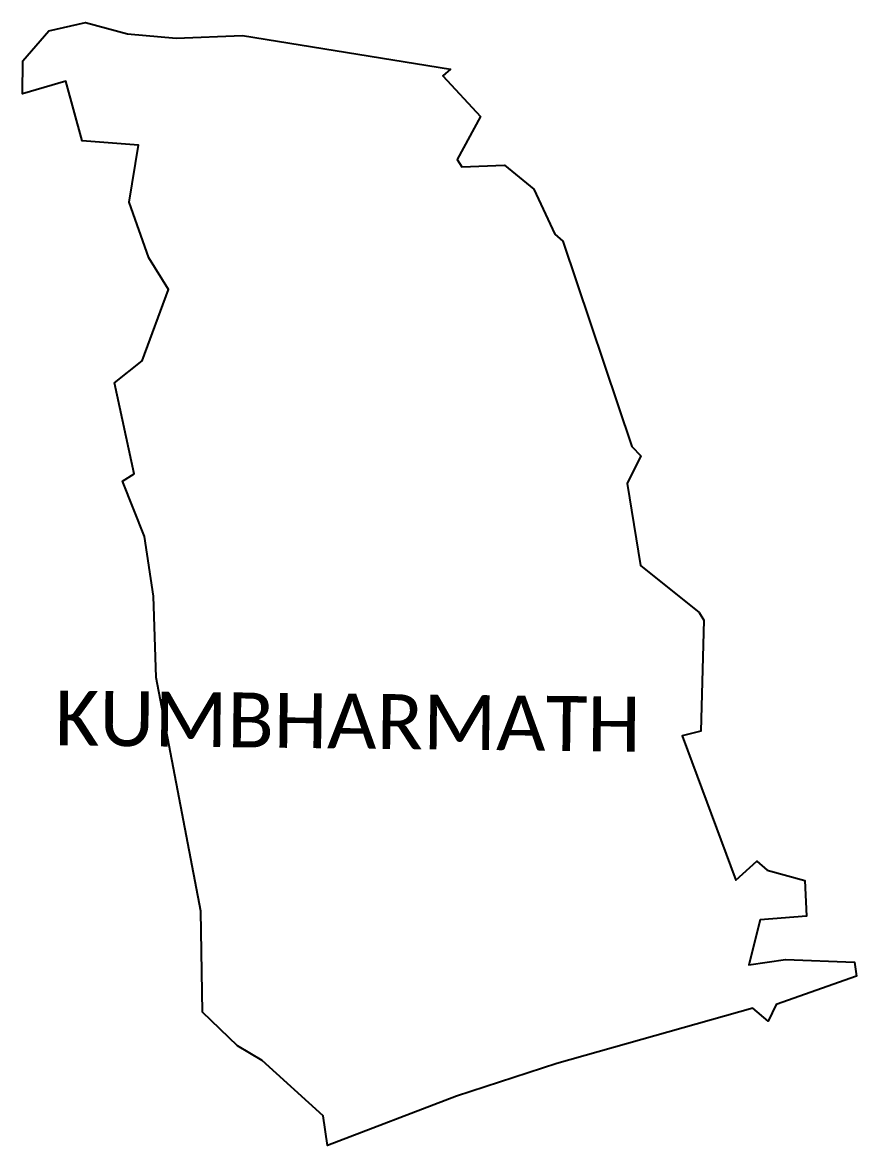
# Model space of a CAD drawing. Header units: metres. Extents: x 335215 to 339655, y 1773676 to 1776185.
# Drawn here: x 338006 to 339655, y 1773965 to 1776185 of the extents above; entities that cross this region are included whole.
import ezdxf

# ---------------------------------------------------------------- set-up
doc = ezdxf.new("R2010")
doc.units = ezdxf.units.M
doc.layers.add('VILLAGE BOUNDRY', color=10, linetype='Continuous')
doc.layers.add('VILLAGE NAME', color=250, linetype='Continuous')

msp = doc.modelspace()

# ---------------------------------------------------------------- linework, layer by layer
at = {"layer": 'VILLAGE BOUNDRY', "color": 3}
msp.add_lwpolyline([(338058.4, 1776168.9), (338130.3, 1776185.3), (338213.5, 1776163.1), (338310.1, 1776154.5), (338441, 1776159.7), (338852.4, 1776093.2), (338837, 1776079.6), (338911.7, 1775999.5), (338865.6, 1775914.6), (338874.3, 1775900.1), (338959.1, 1775902.9), (339017.2, 1775855.8), (339058.2, 1775766.6), (339074.1, 1775752.7), (339210.8, 1775347.2), (339228.2, 1775328.4), (339201.3, 1775273.7), (339227.5, 1775111.4), (339343.6, 1775019), (339352.7, 1775003.6), (339346.8, 1774784), (339310.2, 1774775.2), (339416.2, 1774489.5), (339457.5, 1774527.2), (339478, 1774509.3), (339552.4, 1774489.1), (339556, 1774418.6), (339464.2, 1774411), (339442.2, 1774321.9), (339514.2, 1774332.8), (339651, 1774327.2), (339654.9, 1774299.6), (339496.2, 1774243.6), (339480, 1774210.6), (339449.6, 1774236.2), (339062.3, 1774127.2), (338863.8, 1774062.7), (338609.1, 1773964.9), (338600.3, 1774023.9), (338480.1, 1774133.3), (338430.8, 1774162.3), (338362, 1774228.3), (338358.7, 1774428.5), (338270, 1774890.3), (338264.8, 1775050.8), (338247, 1775169.3), (338203.9, 1775278.3), (338226.8, 1775292.7), (338187.7, 1775472.8), (338242.9, 1775516.1), (338294.6, 1775657.1), (338255.6, 1775720.1), (338217.2, 1775830.1), (338235.6, 1775942.9), (338124, 1775951.2), (338091.9, 1776069.1), (338005.9, 1776044.3), (338007, 1776109.7), (338058.4, 1776168.9)], dxfattribs=at)

# ---------------------------------------------------------------- texts
at = {"layer": 'VILLAGE NAME', "insert": (338070.9, 1774864.6), "char_height": 108.471, "attachment_point": 1, "rotation": 359.3742}
msp.add_mtext_dynamic_manual_height_columns('{\\fCalibri|b0|i0|c0|p34;KUMBHARMATH}', width=1070.371, gutter_width=542.4, heights=[0], dxfattribs=at)

doc.saveas('drawing.dxf')
